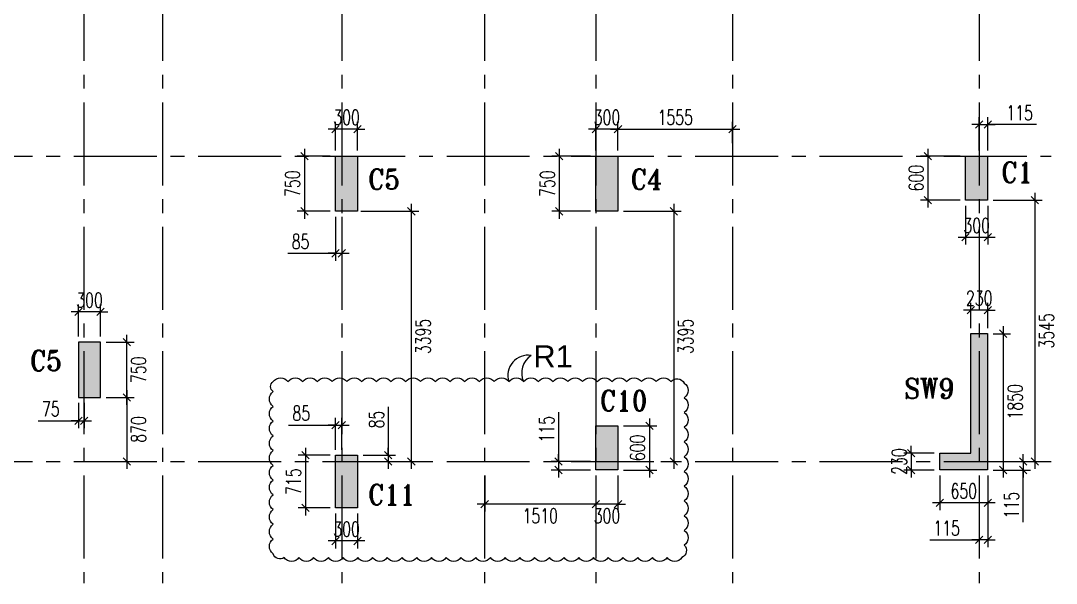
# Model space of a CAD drawing. Header units: millimetres. Extents: x 1363246 to 1691641, y -112430 to 78417.
# Drawn here: x 1428971 to 1443032, y -34446 to -26813 of the extents above; entities that cross this region are included whole.
import ezdxf

# ---------------------------------------------------------------- set-up
doc = ezdxf.new("R2010")
doc.units = ezdxf.units.MM
doc.header["$LTSCALE"] = 500
doc.header["$MEASUREMENT"] = 0
doc.header["$PDMODE"] = 34
for name, pattern in [('CONTINOUS', [0]), ('DASHDOT', [1, 0.5, -0.25, 0, -0.25]), ('Site$0$CENTER2', [1.125, 0.75, -0.125, 0.125, -0.125])]:
    doc.linetypes.add(name, pattern=pattern)
doc.layers.get('Defpoints').update_dxf_attribs({"lineweight": 0})
for name, color, linetype, lineweight in [('ARWO', 1, 'Continuous', 18), ('COL. NO.', 1, 'DASHDOT', 15), ('CUT OUT', 1, 'Continuous', 13), ('dim-M', 1, 'Continuous', 15), ('S - SUNK', 251, 'Continuous', 0), ('TEXT2MM', 3, 'Continuous', 18), ('TOWER COL HATCH', 253, 'Continuous', 20)]:
    doc.layers.add(name, color=color, linetype=linetype, lineweight=lineweight)
for name, color, linetype in [('GLASS', 5, 'Continuous'), ('GRID', 7, 'Continuous'), ('TOWER AREA COLUMN.', 6, 'Continuous')]:
    doc.layers.add(name, color=color, linetype=linetype)
doc.styles.add('2MM', font='romans.shx', dxfattribs={"width": 0.7})
doc.styles.add('3mm', font='arial.ttf')
doc.styles.add('ROMANT', font='romant__.ttf', dxfattribs={"width": 0.9, "height": 600})
doc.dimstyles.new('RAJESH', dxfattribs={"dimtxt": 200, "dimasz": 180, "dimexe": 100, "dimexo": 250, "dimgap": 50, "dimtad": 2, "dimdec": 0, "dimzin": 1, "dimdsep": 46, "dimtxsty": '2MM', "dimblk": 'OBLIQUE', "dimcen": 0, "dimdle": 100, "dimclrd": 1, "dimclre": 1, "dimclrt": 3, "dimadec": 0, "dimazin": 0, "dimtfac": 1, "dimtdec": 0, "dimtix": 1, "dimtmove": 2, "dimatfit": 3, "dimfxl": 0, "dimtolj": 1, "dimlwd": -1, "dimarcsym": 0})

# ---------------------------------------------------------------- blocks, each defined once
blk = doc.blocks.new('EEE')
at = {"layer": 'GRID', "color": 16, "linetype": 'Site$0$CENTER2', "ltscale": 3}
for points in [[(1429830.6, 258923.2), (1429830.6, 223711.9)], [(1430895.6, 258923.2), (1430895.6, 223711.9)], [(1433330.6, 258923.2), (1433330.6, 223711.9)], [(1435270.6, 258923.2), (1435270.6, 223711.9)], [(1436780.6, 258923.2), (1436780.6, 223711.9)], [(1438635.6, 258923.2), (1438635.6, 223711.9)], [(1441985.6, 258923.2), (1441985.6, 223711.9)], [(1363880.9, 229508.8), (1442964.5, 229508.8)], [(1363880.9, 225363.8), (1442964.5, 225363.8)]]:
    blk.add_lwpolyline(points, dxfattribs=at)
blk = doc.blocks.new('3tgra')
at = {"layer": 'TOWER COL HATCH'}
h = blk.add_hatch(color=253, dxfattribs=at)
h.dxf.hatch_style = 1
h.paths.add_polyline_path([(1365941, 68967), (1365641, 68967), (1365641, 68367), (1365941, 68367)])
h = blk.add_hatch(color=253, dxfattribs=at)
h.dxf.hatch_style = 1
h.paths.add_polyline_path([(1370961, 68967), (1370661, 68967), (1370661, 68217), (1370961, 68217)])
h = blk.add_hatch(color=253, dxfattribs=at)
h.dxf.hatch_style = 1
h.paths.add_polyline_path([(1374496, 68967), (1374196, 68967), (1374196, 68217), (1374496, 68217)])
h = blk.add_hatch(color=253, dxfattribs=at)
h.dxf.hatch_style = 1
h.paths.add_polyline_path([(1365641, 66557), (1365641, 64707), (1366291, 64707), (1366291, 64937), (1365871, 64937), (1365871, 66557)])
h = blk.add_hatch(color=253, dxfattribs=at)
h.dxf.hatch_style = 1
h.paths.add_polyline_path([(1377686, 66442), (1377986, 66442), (1377986, 65692), (1377686, 65692)])
h = blk.add_hatch(color=253, dxfattribs=at)
h.dxf.hatch_style = 1
h.paths.add_polyline_path([(1370961, 65307), (1370661, 65307), (1370661, 64707), (1370961, 64707)])
h = blk.add_hatch(color=253, dxfattribs=at)
h.dxf.hatch_style = 1
h.paths.add_polyline_path([(1374496, 64907), (1374196, 64907), (1374196, 64192), (1374496, 64192)])
at = {"layer": 'TOWER AREA COLUMN.', "color": 4}
for points in [[(1365941, 68967), (1365641, 68967), (1365641, 68367), (1365941, 68367)], [(1370961, 68967), (1370661, 68967), (1370661, 68217), (1370961, 68217)], [(1374496, 68967), (1374196, 68967), (1374196, 68217), (1374496, 68217)], [(1377686, 66442), (1377986, 66442), (1377986, 65692), (1377686, 65692)], [(1370961, 65307), (1370661, 65307), (1370661, 64707), (1370961, 64707)], [(1374496, 64907), (1374196, 64907), (1374196, 64192), (1374496, 64192)]]:
    blk.add_lwpolyline(points, close=True, dxfattribs=at)
blk.add_lwpolyline([(1365641, 66557), (1365641, 64707), (1366291, 64707), (1366291, 64937), (1365871, 64937), (1365871, 66557), (1365641, 66557)], dxfattribs=at)
blk = doc.blocks.new('_Oblique')
at = {"color": 0, "linetype": 'ByBlock', "lineweight": -2}
blk.add_line((-0.5, -0.5), (0.5, 0.5), dxfattribs=at)
blk = doc.blocks.new('*D808')
at = {"layer": 'Defpoints', "color": 0, "ltscale": 100, "transparency": 16777216}
for p in [(1441801, -28649), (1441290, -29249), (1441801, -29249)]:
    blk.add_point(p, dxfattribs=at)
at = {"layer": 'dim-M', "color": 1, "lineweight": -2, "ltscale": 100, "transparency": 16777216}
for p, q in [((1441726, -28649), (1441190, -28649)), ((1441726, -29249), (1441190, -29249))]:
    blk.add_line(p, q, dxfattribs=at)
at = {"layer": 'dim-M', "color": 1, "ltscale": 100, "transparency": 16777216}
blk.add_line((1441290, -28549), (1441290, -29349), dxfattribs=at)
at = {"layer": 'dim-M', "color": 1, "ltscale": 100, "transparency": 16777216, "xscale": 100, "yscale": 100, "zscale": 100}
for p, rotation in [((1441290, -28649), 90), ((1441290, -29249), 270)]:
    blk.add_blockref('_Oblique', p, dxfattribs=dict(at, rotation=rotation))
at = {"layer": 'dim-M', "color": 3, "ltscale": 100, "transparency": 16777216, "insert": (1441130, -28949), "char_height": 200, "attachment_point": 5, "rotation": 90, "style": '2MM'}
blk.add_mtext('\\A1;600', dxfattribs=at)
blk = doc.blocks.new('*D809')
at = {"layer": 'Defpoints', "color": 0, "ltscale": 100, "transparency": 16777216}
for p in [(1441801, -29249), (1442101, -29249), (1442101, -29751)]:
    blk.add_point(p, dxfattribs=at)
at = {"layer": 'dim-M', "color": 1, "lineweight": -2, "ltscale": 100, "transparency": 16777216}
for p, q in [((1441801, -29324), (1441801, -29851)), ((1442101, -29324), (1442101, -29851))]:
    blk.add_line(p, q, dxfattribs=at)
at = {"layer": 'dim-M', "color": 1, "ltscale": 100, "transparency": 16777216}
blk.add_line((1441701, -29751), (1442201, -29751), dxfattribs=at)
at = {"layer": 'dim-M', "color": 1, "ltscale": 100, "transparency": 16777216, "xscale": 100, "yscale": 100, "zscale": 100, "rotation": 180}
blk.add_blockref('_Oblique', (1441801, -29751), dxfattribs=at)
at = {"layer": 'dim-M', "color": 1, "ltscale": 100, "transparency": 16777216, "xscale": 100, "yscale": 100, "zscale": 100}
blk.add_blockref('_Oblique', (1442101, -29751), dxfattribs=at)
at = {"layer": 'dim-M', "color": 3, "ltscale": 100, "transparency": 16777216, "insert": (1441951, -29591), "char_height": 200, "attachment_point": 5, "style": '2MM'}
blk.add_mtext('\\A1;300', dxfattribs=at)
blk = doc.blocks.new('*D810')
at = {"layer": 'Defpoints', "color": 0, "ltscale": 100, "transparency": 16777216}
for p in [(1436781, -28284), (1436781, -28649), (1437081, -28649)]:
    blk.add_point(p, dxfattribs=at)
at = {"layer": 'dim-M', "color": 1, "lineweight": -2, "ltscale": 100, "transparency": 16777216}
for p, q in [((1436781, -28574), (1436781, -28184)), ((1437081, -28574), (1437081, -28184))]:
    blk.add_line(p, q, dxfattribs=at)
at = {"layer": 'dim-M', "color": 1, "ltscale": 100, "transparency": 16777216}
for p, q in [((1436781, -28284), (1436681, -28284)), ((1437081, -28284), (1436781, -28284)), ((1437081, -28284), (1437181, -28284))]:
    blk.add_line(p, q, dxfattribs=at)
at = {"layer": 'dim-M', "color": 1, "ltscale": 100, "transparency": 16777216, "xscale": 100, "yscale": 100, "zscale": 100}
blk.add_blockref('_Oblique', (1436781, -28284), dxfattribs=at)
at = {"layer": 'dim-M', "color": 1, "ltscale": 100, "transparency": 16777216, "xscale": 100, "yscale": 100, "zscale": 100, "rotation": 180}
blk.add_blockref('_Oblique', (1437081, -28284), dxfattribs=at)
at = {"layer": 'dim-M', "color": 3, "ltscale": 100, "transparency": 16777216, "insert": (1436931, -28124), "char_height": 200, "attachment_point": 5, "style": '2MM'}
blk.add_mtext('\\A1;300', dxfattribs=at)
blk = doc.blocks.new('*D811')
at = {"layer": 'Defpoints', "color": 0, "ltscale": 100, "transparency": 16777216}
for p in [(1436781, -28649), (1436282, -29399), (1436781, -29399)]:
    blk.add_point(p, dxfattribs=at)
at = {"layer": 'dim-M', "color": 1, "lineweight": -2, "ltscale": 100, "transparency": 16777216}
for p, q in [((1436706, -28649), (1436182, -28649)), ((1436706, -29399), (1436182, -29399))]:
    blk.add_line(p, q, dxfattribs=at)
at = {"layer": 'dim-M', "color": 1, "ltscale": 100, "transparency": 16777216}
blk.add_line((1436282, -28549), (1436282, -29499), dxfattribs=at)
at = {"layer": 'dim-M', "color": 1, "ltscale": 100, "transparency": 16777216, "xscale": 100, "yscale": 100, "zscale": 100}
for p, rotation in [((1436282, -28649), 90), ((1436282, -29399), 270)]:
    blk.add_blockref('_Oblique', p, dxfattribs=dict(at, rotation=rotation))
at = {"layer": 'dim-M', "color": 3, "ltscale": 100, "transparency": 16777216, "insert": (1436122, -29024), "char_height": 200, "attachment_point": 5, "rotation": 90, "style": '2MM'}
blk.add_mtext('\\A1;750', dxfattribs=at)
blk = doc.blocks.new('*D702')
at = {"layer": 'Defpoints', "color": 0, "ltscale": 100, "transparency": 16777216}
for p in [(1442101, -28222), (1441986, -28649), (1442101, -28649)]:
    blk.add_point(p, dxfattribs=at)
at = {"layer": 'dim-M', "color": 1, "ltscale": 100, "transparency": 16777216}
for p, q in [((1441986, -28222), (1441886, -28222)), ((1441986, -28222), (1442101, -28222)), ((1441986, -28222), (1442101, -28222)), ((1442101, -28222), (1442201, -28222)), ((1442765, -28222), (1442101, -28222))]:
    blk.add_line(p, q, dxfattribs=at)
at = {"layer": 'dim-M', "color": 1, "lineweight": -2, "ltscale": 100, "transparency": 16777216}
for p, q in [((1441986, -28574), (1441986, -28122)), ((1442101, -28574), (1442101, -28122))]:
    blk.add_line(p, q, dxfattribs=at)
at = {"layer": 'dim-M', "color": 1, "ltscale": 100, "transparency": 16777216, "xscale": 100, "yscale": 100, "zscale": 100}
blk.add_blockref('_Oblique', (1441986, -28222), dxfattribs=at)
at = {"layer": 'dim-M', "color": 1, "ltscale": 100, "transparency": 16777216, "xscale": 100, "yscale": 100, "zscale": 100, "rotation": 180}
blk.add_blockref('_Oblique', (1442101, -28222), dxfattribs=at)
at = {"layer": 'dim-M', "color": 3, "ltscale": 100, "transparency": 16777216, "insert": (1442535, -28062), "char_height": 200, "attachment_point": 5, "style": '2MM'}
blk.add_mtext('\\A1;115', dxfattribs=at)
blk = doc.blocks.new('*D703')
at = {"layer": 'Defpoints', "color": 0, "ltscale": 100, "transparency": 16777216}
for p in [(1442101, -29249), (1442350, -32794), (1442741, -32794)]:
    blk.add_point(p, dxfattribs=at)
at = {"layer": 'dim-M', "color": 1, "ltscale": 100, "transparency": 16777216}
blk.add_line((1442741, -29149), (1442741, -32894), dxfattribs=at)
at = {"layer": 'dim-M', "color": 1, "lineweight": -2, "ltscale": 100, "transparency": 16777216}
for p, q in [((1442176, -29249), (1442841, -29249)), ((1442425, -32794), (1442841, -32794))]:
    blk.add_line(p, q, dxfattribs=at)
at = {"layer": 'dim-M', "color": 1, "ltscale": 100, "transparency": 16777216, "xscale": 100, "yscale": 100, "zscale": 100}
for p, rotation in [((1442741, -29249), 90), ((1442741, -32794), 270)]:
    blk.add_blockref('_Oblique', p, dxfattribs=dict(at, rotation=rotation))
at = {"layer": 'dim-M', "color": 3, "ltscale": 100, "transparency": 16777216, "insert": (1442901, -31021), "char_height": 200, "attachment_point": 5, "rotation": 90, "style": '2MM'}
blk.add_mtext('\\A1;3545', dxfattribs=at)
blk = doc.blocks.new('*D704')
at = {"layer": 'Defpoints', "color": 0, "ltscale": 100, "transparency": 16777216}
for p in [(1438636, -28284), (1437081, -28649), (1438636, -28549)]:
    blk.add_point(p, dxfattribs=at)
at = {"layer": 'dim-M', "color": 1, "lineweight": -2, "ltscale": 100, "transparency": 16777216}
for p, q in [((1437081, -28574), (1437081, -28184)), ((1438636, -28474), (1438636, -28184))]:
    blk.add_line(p, q, dxfattribs=at)
at = {"layer": 'dim-M', "color": 1, "ltscale": 100, "transparency": 16777216}
blk.add_line((1436981, -28284), (1438736, -28284), dxfattribs=at)
at = {"layer": 'dim-M', "color": 1, "ltscale": 100, "transparency": 16777216, "xscale": 100, "yscale": 100, "zscale": 100, "rotation": 180}
blk.add_blockref('_Oblique', (1437081, -28284), dxfattribs=at)
at = {"layer": 'dim-M', "color": 1, "ltscale": 100, "transparency": 16777216, "xscale": 100, "yscale": 100, "zscale": 100}
blk.add_blockref('_Oblique', (1438636, -28284), dxfattribs=at)
at = {"layer": 'dim-M', "color": 3, "ltscale": 100, "transparency": 16777216, "insert": (1437858, -28124), "char_height": 200, "attachment_point": 5, "style": '2MM'}
blk.add_mtext('\\A1;1555', dxfattribs=at)
blk = doc.blocks.new('*D705')
at = {"layer": 'Defpoints', "color": 0, "ltscale": 100, "transparency": 16777216}
for p in [(1437081, -29399), (1437586, -32794), (1437840, -32794)]:
    blk.add_point(p, dxfattribs=at)
at = {"layer": 'dim-M', "color": 1, "ltscale": 100, "transparency": 16777216}
blk.add_line((1437840, -29299), (1437840, -32894), dxfattribs=at)
at = {"layer": 'dim-M', "color": 1, "lineweight": -2, "ltscale": 100, "transparency": 16777216}
for p, q in [((1437156, -29399), (1437940, -29399)), ((1437661, -32794), (1437940, -32794))]:
    blk.add_line(p, q, dxfattribs=at)
at = {"layer": 'dim-M', "color": 1, "ltscale": 100, "transparency": 16777216, "xscale": 100, "yscale": 100, "zscale": 100}
for p, rotation in [((1437840, -29399), 90), ((1437840, -32794), 270)]:
    blk.add_blockref('_Oblique', p, dxfattribs=dict(at, rotation=rotation))
at = {"layer": 'dim-M', "color": 3, "ltscale": 100, "transparency": 16777216, "insert": (1438000, -31096), "char_height": 200, "attachment_point": 5, "rotation": 90, "style": '2MM'}
blk.add_mtext('\\A1;3395', dxfattribs=at)
blk = doc.blocks.new('*D706')
at = {"layer": 'Defpoints', "color": 0, "ltscale": 100, "transparency": 16777216}
for p in [(1433246, -28284), (1433246, -28649), (1433546, -28649)]:
    blk.add_point(p, dxfattribs=at)
at = {"layer": 'dim-M', "color": 1, "lineweight": -2, "ltscale": 100, "transparency": 16777216}
for p, q in [((1433246, -28574), (1433246, -28184)), ((1433546, -28574), (1433546, -28184))]:
    blk.add_line(p, q, dxfattribs=at)
at = {"layer": 'dim-M', "color": 1, "ltscale": 100, "transparency": 16777216}
for p, q in [((1433246, -28284), (1433146, -28284)), ((1433546, -28284), (1433246, -28284)), ((1433546, -28284), (1433646, -28284))]:
    blk.add_line(p, q, dxfattribs=at)
at = {"layer": 'dim-M', "color": 1, "ltscale": 100, "transparency": 16777216, "xscale": 100, "yscale": 100, "zscale": 100}
blk.add_blockref('_Oblique', (1433246, -28284), dxfattribs=at)
at = {"layer": 'dim-M', "color": 1, "ltscale": 100, "transparency": 16777216, "xscale": 100, "yscale": 100, "zscale": 100, "rotation": 180}
blk.add_blockref('_Oblique', (1433546, -28284), dxfattribs=at)
at = {"layer": 'dim-M', "color": 3, "ltscale": 100, "transparency": 16777216, "insert": (1433396, -28124), "char_height": 200, "attachment_point": 5, "style": '2MM'}
blk.add_mtext('\\A1;300', dxfattribs=at)
blk = doc.blocks.new('*D707')
at = {"layer": 'Defpoints', "color": 0, "ltscale": 100, "transparency": 16777216}
for p in [(1433246, -28649), (1432823, -29399), (1433246, -29399)]:
    blk.add_point(p, dxfattribs=at)
at = {"layer": 'dim-M', "color": 1, "lineweight": -2, "ltscale": 100, "transparency": 16777216}
for p, q in [((1433171, -28649), (1432723, -28649)), ((1433171, -29399), (1432723, -29399))]:
    blk.add_line(p, q, dxfattribs=at)
at = {"layer": 'dim-M', "color": 1, "ltscale": 100, "transparency": 16777216}
blk.add_line((1432823, -28549), (1432823, -29499), dxfattribs=at)
at = {"layer": 'dim-M', "color": 1, "ltscale": 100, "transparency": 16777216, "xscale": 100, "yscale": 100, "zscale": 100}
for p, rotation in [((1432823, -28649), 90), ((1432823, -29399), 270)]:
    blk.add_blockref('_Oblique', p, dxfattribs=dict(at, rotation=rotation))
at = {"layer": 'dim-M', "color": 3, "ltscale": 100, "transparency": 16777216, "insert": (1432663, -29024), "char_height": 200, "attachment_point": 5, "rotation": 90, "style": '2MM'}
blk.add_mtext('\\A1;750', dxfattribs=at)
blk = doc.blocks.new('*D708')
at = {"layer": 'Defpoints', "color": 0, "ltscale": 100, "transparency": 16777216}
for p in [(1433516, -29399), (1434021, -32794), (1434275, -32794)]:
    blk.add_point(p, dxfattribs=at)
at = {"layer": 'dim-M', "color": 1, "ltscale": 100, "transparency": 16777216}
blk.add_line((1434275, -29299), (1434275, -32894), dxfattribs=at)
at = {"layer": 'dim-M', "color": 1, "lineweight": -2, "ltscale": 100, "transparency": 16777216}
for p, q in [((1433591, -29399), (1434375, -29399)), ((1434096, -32794), (1434375, -32794))]:
    blk.add_line(p, q, dxfattribs=at)
at = {"layer": 'dim-M', "color": 1, "ltscale": 100, "transparency": 16777216, "xscale": 100, "yscale": 100, "zscale": 100}
for p, rotation in [((1434275, -29399), 90), ((1434275, -32794), 270)]:
    blk.add_blockref('_Oblique', p, dxfattribs=dict(at, rotation=rotation))
at = {"layer": 'dim-M', "color": 3, "ltscale": 100, "transparency": 16777216, "insert": (1434435, -31096), "char_height": 200, "attachment_point": 5, "rotation": 90, "style": '2MM'}
blk.add_mtext('\\A1;3395', dxfattribs=at)
blk = doc.blocks.new('*D709')
at = {"layer": 'Defpoints', "color": 0, "ltscale": 100, "transparency": 16777216}
for p in [(1433246, -29399), (1433331, -29399), (1433331, -29969)]:
    blk.add_point(p, dxfattribs=at)
at = {"layer": 'dim-M', "color": 1, "lineweight": -2, "ltscale": 100, "transparency": 16777216}
for p, q in [((1433246, -29474), (1433246, -30069)), ((1433331, -29474), (1433331, -30069))]:
    blk.add_line(p, q, dxfattribs=at)
at = {"layer": 'dim-M', "color": 1, "ltscale": 100, "transparency": 16777216}
for p, q in [((1432597, -29969), (1433246, -29969)), ((1433246, -29969), (1433146, -29969)), ((1433246, -29969), (1433331, -29969)), ((1433246, -29969), (1433331, -29969)), ((1433331, -29969), (1433431, -29969))]:
    blk.add_line(p, q, dxfattribs=at)
at = {"layer": 'dim-M', "color": 1, "ltscale": 100, "transparency": 16777216, "xscale": 100, "yscale": 100, "zscale": 100}
blk.add_blockref('_Oblique', (1433246, -29969), dxfattribs=at)
at = {"layer": 'dim-M', "color": 1, "ltscale": 100, "transparency": 16777216, "xscale": 100, "yscale": 100, "zscale": 100, "rotation": 180}
blk.add_blockref('_Oblique', (1433331, -29969), dxfattribs=at)
at = {"layer": 'dim-M', "color": 3, "ltscale": 100, "transparency": 16777216, "insert": (1432771, -29809), "char_height": 200, "attachment_point": 5, "style": '2MM'}
blk.add_mtext('\\A1;85', dxfattribs=at)
blk = doc.blocks.new('*D710')
at = {"layer": 'Defpoints', "color": 0, "ltscale": 100, "transparency": 16777216}
for p in [(1441451, -32909), (1442101, -32909), (1441451, -33354)]:
    blk.add_point(p, dxfattribs=at)
at = {"layer": 'dim-M', "color": 1, "lineweight": -2, "ltscale": 100, "transparency": 16777216}
for p, q in [((1441451, -32984), (1441451, -33454)), ((1442101, -32984), (1442101, -33454))]:
    blk.add_line(p, q, dxfattribs=at)
at = {"layer": 'dim-M', "color": 1, "ltscale": 100, "transparency": 16777216}
blk.add_line((1442201, -33354), (1441351, -33354), dxfattribs=at)
at = {"layer": 'dim-M', "color": 1, "ltscale": 100, "transparency": 16777216, "xscale": 100, "yscale": 100, "zscale": 100, "rotation": 180}
blk.add_blockref('_Oblique', (1441451, -33354), dxfattribs=at)
at = {"layer": 'dim-M', "color": 1, "ltscale": 100, "transparency": 16777216, "xscale": 100, "yscale": 100, "zscale": 100}
blk.add_blockref('_Oblique', (1442101, -33354), dxfattribs=at)
at = {"layer": 'dim-M', "color": 3, "ltscale": 100, "transparency": 16777216, "insert": (1441776, -33194), "char_height": 200, "attachment_point": 5, "style": '2MM'}
blk.add_mtext('\\A1;650', dxfattribs=at)
blk = doc.blocks.new('*D711')
at = {"layer": 'Defpoints', "color": 0, "ltscale": 100, "transparency": 16777216}
for p in [(1441451, -32679), (1441061, -32909), (1441451, -32909)]:
    blk.add_point(p, dxfattribs=at)
at = {"layer": 'dim-M', "color": 1, "ltscale": 100, "transparency": 16777216}
for p, q in [((1441061, -32679), (1441061, -32579)), ((1441061, -32679), (1441061, -32909)), ((1441061, -32909), (1441061, -33009))]:
    blk.add_line(p, q, dxfattribs=at)
at = {"layer": 'dim-M', "color": 1, "lineweight": -2, "ltscale": 100, "transparency": 16777216}
for p, q in [((1441376, -32679), (1440961, -32679)), ((1441376, -32909), (1440961, -32909))]:
    blk.add_line(p, q, dxfattribs=at)
at = {"layer": 'dim-M', "color": 1, "ltscale": 100, "transparency": 16777216, "xscale": 100, "yscale": 100, "zscale": 100}
for p, rotation in [((1441061, -32679), 270), ((1441061, -32909), 90)]:
    blk.add_blockref('_Oblique', p, dxfattribs=dict(at, rotation=rotation))
at = {"layer": 'dim-M', "color": 3, "ltscale": 100, "transparency": 16777216, "insert": (1440901, -32794), "char_height": 200, "attachment_point": 5, "rotation": 90, "style": '2MM'}
blk.add_mtext('\\A1;230', dxfattribs=at)
blk = doc.blocks.new('*D712')
at = {"layer": 'Defpoints', "color": 0, "ltscale": 100, "transparency": 16777216}
for p in [(1441871, -30739), (1441871, -31059), (1442101, -31059)]:
    blk.add_point(p, dxfattribs=at)
at = {"layer": 'dim-M', "color": 1, "lineweight": -2, "ltscale": 100, "transparency": 16777216}
for p, q in [((1441871, -30984), (1441871, -30639)), ((1442101, -30984), (1442101, -30639))]:
    blk.add_line(p, q, dxfattribs=at)
at = {"layer": 'dim-M', "color": 1, "ltscale": 100, "transparency": 16777216}
for p, q in [((1441871, -30739), (1441771, -30739)), ((1442101, -30739), (1441871, -30739)), ((1442101, -30739), (1442201, -30739))]:
    blk.add_line(p, q, dxfattribs=at)
at = {"layer": 'dim-M', "color": 1, "ltscale": 100, "transparency": 16777216, "xscale": 100, "yscale": 100, "zscale": 100}
blk.add_blockref('_Oblique', (1441871, -30739), dxfattribs=at)
at = {"layer": 'dim-M', "color": 1, "ltscale": 100, "transparency": 16777216, "xscale": 100, "yscale": 100, "zscale": 100, "rotation": 180}
blk.add_blockref('_Oblique', (1442101, -30739), dxfattribs=at)
at = {"layer": 'dim-M', "color": 3, "ltscale": 100, "transparency": 16777216, "insert": (1441986, -30579), "char_height": 200, "attachment_point": 5, "style": '2MM'}
blk.add_mtext('\\A1;230', dxfattribs=at)
blk = doc.blocks.new('*D713')
at = {"layer": 'Defpoints', "color": 0, "ltscale": 100, "transparency": 16777216}
for p in [(1442101, -31059), (1442101, -32909), (1442312, -32909)]:
    blk.add_point(p, dxfattribs=at)
at = {"layer": 'dim-M', "color": 1, "lineweight": -2, "ltscale": 100, "transparency": 16777216}
for p, q in [((1442176, -31059), (1442412, -31059)), ((1442176, -32909), (1442412, -32909))]:
    blk.add_line(p, q, dxfattribs=at)
at = {"layer": 'dim-M', "color": 1, "ltscale": 100, "transparency": 16777216}
blk.add_line((1442312, -30959), (1442312, -33009), dxfattribs=at)
at = {"layer": 'dim-M', "color": 1, "ltscale": 100, "transparency": 16777216, "xscale": 100, "yscale": 100, "zscale": 100}
for p, rotation in [((1442312, -31059), 90), ((1442312, -32909), 270)]:
    blk.add_blockref('_Oblique', p, dxfattribs=dict(at, rotation=rotation))
at = {"layer": 'dim-M', "color": 3, "ltscale": 100, "transparency": 16777216, "insert": (1442472, -31984), "char_height": 200, "attachment_point": 5, "rotation": 90, "style": '2MM'}
blk.add_mtext('\\A1;1850', dxfattribs=at)
blk = doc.blocks.new('*D714')
at = {"layer": 'Defpoints', "color": 0, "ltscale": 100, "transparency": 16777216}
for p in [(1441986, -32909), (1442101, -32909), (1441986, -33857)]:
    blk.add_point(p, dxfattribs=at)
at = {"layer": 'dim-M', "color": 1, "lineweight": -2, "ltscale": 100, "transparency": 16777216}
for p, q in [((1441986, -32984), (1441986, -33957)), ((1442101, -32984), (1442101, -33957))]:
    blk.add_line(p, q, dxfattribs=at)
at = {"layer": 'dim-M', "color": 1, "ltscale": 100, "transparency": 16777216}
for p, q in [((1441314, -33857), (1441986, -33857)), ((1441986, -33857), (1441886, -33857)), ((1442101, -33857), (1441986, -33857)), ((1442101, -33857), (1441986, -33857)), ((1442101, -33857), (1442201, -33857))]:
    blk.add_line(p, q, dxfattribs=at)
at = {"layer": 'dim-M', "color": 1, "ltscale": 100, "transparency": 16777216, "xscale": 100, "yscale": 100, "zscale": 100}
blk.add_blockref('_Oblique', (1441986, -33857), dxfattribs=at)
at = {"layer": 'dim-M', "color": 1, "ltscale": 100, "transparency": 16777216, "xscale": 100, "yscale": 100, "zscale": 100, "rotation": 180}
blk.add_blockref('_Oblique', (1442101, -33857), dxfattribs=at)
at = {"layer": 'dim-M', "color": 3, "ltscale": 100, "transparency": 16777216, "insert": (1441544, -33697), "char_height": 200, "attachment_point": 5, "style": '2MM'}
blk.add_mtext('\\A1;115', dxfattribs=at)
blk = doc.blocks.new('*D715')
at = {"layer": 'Defpoints', "color": 0, "ltscale": 100, "transparency": 16777216}
for p in [(1442101, -32794), (1442101, -32909), (1442584, -32909)]:
    blk.add_point(p, dxfattribs=at)
at = {"layer": 'dim-M', "color": 1, "ltscale": 100, "transparency": 16777216}
for p, q in [((1442584, -32794), (1442584, -32694)), ((1442584, -32794), (1442584, -32909)), ((1442584, -32794), (1442584, -32909)), ((1442584, -32909), (1442584, -33009)), ((1442584, -33615), (1442584, -32909))]:
    blk.add_line(p, q, dxfattribs=at)
at = {"layer": 'dim-M', "color": 1, "lineweight": -2, "ltscale": 100, "transparency": 16777216}
for p, q in [((1442176, -32794), (1442684, -32794)), ((1442176, -32909), (1442684, -32909))]:
    blk.add_line(p, q, dxfattribs=at)
at = {"layer": 'dim-M', "color": 1, "ltscale": 100, "transparency": 16777216, "xscale": 100, "yscale": 100, "zscale": 100}
for p, rotation in [((1442584, -32794), 270), ((1442584, -32909), 90)]:
    blk.add_blockref('_Oblique', p, dxfattribs=dict(at, rotation=rotation))
at = {"layer": 'dim-M', "color": 3, "ltscale": 100, "transparency": 16777216, "insert": (1442424, -33385), "char_height": 200, "attachment_point": 5, "rotation": 90, "style": '2MM'}
blk.add_mtext('\\A1;115', dxfattribs=at)
blk = doc.blocks.new('*D716')
at = {"layer": 'Defpoints', "color": 0, "ltscale": 100, "transparency": 16777216}
for p in [(1436781, -32909), (1437081, -32909), (1436781, -33371)]:
    blk.add_point(p, dxfattribs=at)
at = {"layer": 'dim-M', "color": 1, "lineweight": -2, "ltscale": 100, "transparency": 16777216}
for p, q in [((1436781, -32984), (1436781, -33471)), ((1437081, -32984), (1437081, -33471))]:
    blk.add_line(p, q, dxfattribs=at)
at = {"layer": 'dim-M', "color": 1, "ltscale": 100, "transparency": 16777216}
for p, q in [((1436781, -33371), (1436681, -33371)), ((1437081, -33371), (1436781, -33371)), ((1437081, -33371), (1437181, -33371))]:
    blk.add_line(p, q, dxfattribs=at)
at = {"layer": 'dim-M', "color": 1, "ltscale": 100, "transparency": 16777216, "xscale": 100, "yscale": 100, "zscale": 100}
blk.add_blockref('_Oblique', (1436781, -33371), dxfattribs=at)
at = {"layer": 'dim-M', "color": 1, "ltscale": 100, "transparency": 16777216, "xscale": 100, "yscale": 100, "zscale": 100, "rotation": 180}
blk.add_blockref('_Oblique', (1437081, -33371), dxfattribs=at)
at = {"layer": 'dim-M', "color": 3, "ltscale": 100, "transparency": 16777216, "insert": (1436931, -33531), "char_height": 200, "attachment_point": 5, "style": '2MM'}
blk.add_mtext('\\A1;300', dxfattribs=at)
blk = doc.blocks.new('*D717')
at = {"layer": 'Defpoints', "color": 0, "ltscale": 100, "transparency": 16777216}
for p in [(1437081, -32309), (1437081, -32909), (1437507, -32909)]:
    blk.add_point(p, dxfattribs=at)
at = {"layer": 'dim-M', "color": 1, "lineweight": -2, "ltscale": 100, "transparency": 16777216}
for p, q in [((1437156, -32309), (1437607, -32309)), ((1437156, -32909), (1437607, -32909))]:
    blk.add_line(p, q, dxfattribs=at)
at = {"layer": 'dim-M', "color": 1, "ltscale": 100, "transparency": 16777216}
blk.add_line((1437507, -32209), (1437507, -33009), dxfattribs=at)
at = {"layer": 'dim-M', "color": 1, "ltscale": 100, "transparency": 16777216, "xscale": 100, "yscale": 100, "zscale": 100}
for p, rotation in [((1437507, -32309), 90), ((1437507, -32909), 270)]:
    blk.add_blockref('_Oblique', p, dxfattribs=dict(at, rotation=rotation))
at = {"layer": 'dim-M', "color": 3, "ltscale": 100, "transparency": 16777216, "insert": (1437347, -32609), "char_height": 200, "attachment_point": 5, "rotation": 90, "style": '2MM'}
blk.add_mtext('\\A1;600', dxfattribs=at)
blk = doc.blocks.new('*D718')
at = {"layer": 'Defpoints', "color": 0, "ltscale": 100, "transparency": 16777216}
for p in [(1435271, -32909), (1436781, -32909), (1435271, -33371)]:
    blk.add_point(p, dxfattribs=at)
at = {"layer": 'dim-M', "color": 1, "lineweight": -2, "ltscale": 100, "transparency": 16777216}
for p, q in [((1435271, -32984), (1435271, -33471)), ((1436781, -32984), (1436781, -33471))]:
    blk.add_line(p, q, dxfattribs=at)
at = {"layer": 'dim-M', "color": 1, "ltscale": 100, "transparency": 16777216}
blk.add_line((1436881, -33371), (1435171, -33371), dxfattribs=at)
at = {"layer": 'dim-M', "color": 1, "ltscale": 100, "transparency": 16777216, "xscale": 100, "yscale": 100, "zscale": 100, "rotation": 180}
blk.add_blockref('_Oblique', (1435271, -33371), dxfattribs=at)
at = {"layer": 'dim-M', "color": 1, "ltscale": 100, "transparency": 16777216, "xscale": 100, "yscale": 100, "zscale": 100}
blk.add_blockref('_Oblique', (1436781, -33371), dxfattribs=at)
at = {"layer": 'dim-M', "color": 3, "ltscale": 100, "transparency": 16777216, "insert": (1436026, -33531), "char_height": 200, "attachment_point": 5, "style": '2MM'}
blk.add_mtext('\\A1;1510', dxfattribs=at)
blk = doc.blocks.new('*D719')
at = {"layer": 'Defpoints', "color": 0, "ltscale": 100, "transparency": 16777216}
for p in [(1436781, -32794), (1436273, -32909), (1436781, -32909)]:
    blk.add_point(p, dxfattribs=at)
at = {"layer": 'dim-M', "color": 1, "ltscale": 100, "transparency": 16777216}
for p, q in [((1436273, -32126), (1436273, -32794)), ((1436273, -32794), (1436273, -32694)), ((1436273, -32794), (1436273, -32909)), ((1436273, -32794), (1436273, -32909)), ((1436273, -32909), (1436273, -33009))]:
    blk.add_line(p, q, dxfattribs=at)
at = {"layer": 'dim-M', "color": 1, "lineweight": -2, "ltscale": 100, "transparency": 16777216}
for p, q in [((1436706, -32794), (1436173, -32794)), ((1436706, -32909), (1436173, -32909))]:
    blk.add_line(p, q, dxfattribs=at)
at = {"layer": 'dim-M', "color": 1, "ltscale": 100, "transparency": 16777216, "xscale": 100, "yscale": 100, "zscale": 100}
for p, rotation in [((1436273, -32794), 270), ((1436273, -32909), 90)]:
    blk.add_blockref('_Oblique', p, dxfattribs=dict(at, rotation=rotation))
at = {"layer": 'dim-M', "color": 3, "ltscale": 100, "transparency": 16777216, "insert": (1436113, -32356), "char_height": 200, "attachment_point": 5, "rotation": 90, "style": '2MM'}
blk.add_mtext('\\A1;115', dxfattribs=at)
blk = doc.blocks.new('*D720')
at = {"layer": 'Defpoints', "color": 0, "ltscale": 100, "transparency": 16777216}
for p in [(1433246, -33424), (1433546, -33424), (1433246, -33872)]:
    blk.add_point(p, dxfattribs=at)
at = {"layer": 'dim-M', "color": 1, "lineweight": -2, "ltscale": 100, "transparency": 16777216}
for p, q in [((1433246, -33499), (1433246, -33972)), ((1433546, -33499), (1433546, -33972))]:
    blk.add_line(p, q, dxfattribs=at)
at = {"layer": 'dim-M', "color": 1, "ltscale": 100, "transparency": 16777216}
blk.add_line((1433646, -33872), (1433146, -33872), dxfattribs=at)
at = {"layer": 'dim-M', "color": 1, "ltscale": 100, "transparency": 16777216, "xscale": 100, "yscale": 100, "zscale": 100, "rotation": 180}
blk.add_blockref('_Oblique', (1433246, -33872), dxfattribs=at)
at = {"layer": 'dim-M', "color": 1, "ltscale": 100, "transparency": 16777216, "xscale": 100, "yscale": 100, "zscale": 100}
blk.add_blockref('_Oblique', (1433546, -33872), dxfattribs=at)
at = {"layer": 'dim-M', "color": 3, "ltscale": 100, "transparency": 16777216, "insert": (1433396, -33712), "char_height": 200, "attachment_point": 5, "style": '2MM'}
blk.add_mtext('\\A1;300', dxfattribs=at)
blk = doc.blocks.new('*D721')
at = {"layer": 'Defpoints', "color": 0, "ltscale": 100, "transparency": 16777216}
for p in [(1433246, -32709), (1432837, -33424), (1433246, -33424)]:
    blk.add_point(p, dxfattribs=at)
at = {"layer": 'dim-M', "color": 1, "ltscale": 100, "transparency": 16777216}
blk.add_line((1432837, -32609), (1432837, -33524), dxfattribs=at)
at = {"layer": 'dim-M', "color": 1, "lineweight": -2, "ltscale": 100, "transparency": 16777216}
for p, q in [((1433171, -32709), (1432737, -32709)), ((1433171, -33424), (1432737, -33424))]:
    blk.add_line(p, q, dxfattribs=at)
at = {"layer": 'dim-M', "color": 1, "ltscale": 100, "transparency": 16777216, "xscale": 100, "yscale": 100, "zscale": 100}
for p, rotation in [((1432837, -32709), 90), ((1432837, -33424), 270)]:
    blk.add_blockref('_Oblique', p, dxfattribs=dict(at, rotation=rotation))
at = {"layer": 'dim-M', "color": 3, "ltscale": 100, "transparency": 16777216, "insert": (1432677, -33066), "char_height": 200, "attachment_point": 5, "rotation": 90, "style": '2MM'}
blk.add_mtext('\\A1;715', dxfattribs=at)
blk = doc.blocks.new('*D722')
at = {"layer": 'Defpoints', "color": 0, "ltscale": 100, "transparency": 16777216}
for p in [(1433331, -32299), (1433246, -32709), (1433331, -32709)]:
    blk.add_point(p, dxfattribs=at)
at = {"layer": 'dim-M', "color": 1, "ltscale": 100, "transparency": 16777216}
for p, q in [((1432607, -32299), (1433246, -32299)), ((1433246, -32299), (1433146, -32299)), ((1433246, -32299), (1433331, -32299)), ((1433246, -32299), (1433331, -32299)), ((1433331, -32299), (1433431, -32299))]:
    blk.add_line(p, q, dxfattribs=at)
at = {"layer": 'dim-M', "color": 1, "lineweight": -2, "ltscale": 100, "transparency": 16777216}
for p, q in [((1433246, -32634), (1433246, -32199)), ((1433331, -32634), (1433331, -32199))]:
    blk.add_line(p, q, dxfattribs=at)
at = {"layer": 'dim-M', "color": 1, "ltscale": 100, "transparency": 16777216, "xscale": 100, "yscale": 100, "zscale": 100}
blk.add_blockref('_Oblique', (1433246, -32299), dxfattribs=at)
at = {"layer": 'dim-M', "color": 1, "ltscale": 100, "transparency": 16777216, "xscale": 100, "yscale": 100, "zscale": 100, "rotation": 180}
blk.add_blockref('_Oblique', (1433331, -32299), dxfattribs=at)
at = {"layer": 'dim-M', "color": 3, "ltscale": 100, "transparency": 16777216, "insert": (1432781, -32139), "char_height": 200, "attachment_point": 5, "style": '2MM'}
blk.add_mtext('\\A1;85', dxfattribs=at)
blk = doc.blocks.new('*D723')
at = {"layer": 'Defpoints', "color": 0, "ltscale": 100, "transparency": 16777216}
for p in [(1433546, -32709), (1433546, -32794), (1433962, -32794)]:
    blk.add_point(p, dxfattribs=at)
at = {"layer": 'dim-M', "color": 1, "ltscale": 100, "transparency": 16777216}
for p, q in [((1433962, -32051), (1433962, -32709)), ((1433962, -32709), (1433962, -32609)), ((1433962, -32709), (1433962, -32794)), ((1433962, -32709), (1433962, -32794)), ((1433962, -32794), (1433962, -32894))]:
    blk.add_line(p, q, dxfattribs=at)
at = {"layer": 'dim-M', "color": 1, "lineweight": -2, "ltscale": 100, "transparency": 16777216}
for p, q in [((1433621, -32709), (1434062, -32709)), ((1433621, -32794), (1434062, -32794))]:
    blk.add_line(p, q, dxfattribs=at)
at = {"layer": 'dim-M', "color": 1, "ltscale": 100, "transparency": 16777216, "xscale": 100, "yscale": 100, "zscale": 100}
for p, rotation in [((1433962, -32709), 270), ((1433962, -32794), 90)]:
    blk.add_blockref('_Oblique', p, dxfattribs=dict(at, rotation=rotation))
at = {"layer": 'dim-M', "color": 3, "ltscale": 100, "transparency": 16777216, "insert": (1433802, -32224), "char_height": 200, "attachment_point": 5, "rotation": 90, "style": '2MM'}
blk.add_mtext('\\A1;85', dxfattribs=at)
blk = doc.blocks.new('*D724')
at = {"layer": 'Defpoints', "color": 0, "ltscale": 100, "transparency": 16777216}
for p in [(1429756, -30764), (1429756, -31174), (1430056, -31174)]:
    blk.add_point(p, dxfattribs=at)
at = {"layer": 'dim-M', "color": 1, "ltscale": 100, "transparency": 16777216}
for p, q in [((1429756, -30764), (1429656, -30764)), ((1430056, -30764), (1429756, -30764)), ((1430056, -30764), (1430156, -30764))]:
    blk.add_line(p, q, dxfattribs=at)
at = {"layer": 'dim-M', "color": 1, "lineweight": -2, "ltscale": 100, "transparency": 16777216}
for p, q in [((1429756, -31099), (1429756, -30664)), ((1430056, -31099), (1430056, -30664))]:
    blk.add_line(p, q, dxfattribs=at)
at = {"layer": 'dim-M', "color": 1, "ltscale": 100, "transparency": 16777216, "xscale": 100, "yscale": 100, "zscale": 100}
blk.add_blockref('_Oblique', (1429756, -30764), dxfattribs=at)
at = {"layer": 'dim-M', "color": 1, "ltscale": 100, "transparency": 16777216, "xscale": 100, "yscale": 100, "zscale": 100, "rotation": 180}
blk.add_blockref('_Oblique', (1430056, -30764), dxfattribs=at)
at = {"layer": 'dim-M', "color": 3, "ltscale": 100, "transparency": 16777216, "insert": (1429906, -30604), "char_height": 200, "attachment_point": 5, "style": '2MM'}
blk.add_mtext('\\A1;300', dxfattribs=at)
blk = doc.blocks.new('*D725')
at = {"layer": 'Defpoints', "color": 0, "ltscale": 100, "transparency": 16777216}
for p in [(1430056, -31174), (1430412, -31174), (1430056, -31924)]:
    blk.add_point(p, dxfattribs=at)
at = {"layer": 'dim-M', "color": 1, "ltscale": 100, "transparency": 16777216}
blk.add_line((1430412, -32024), (1430412, -31074), dxfattribs=at)
at = {"layer": 'dim-M', "color": 1, "lineweight": -2, "ltscale": 100, "transparency": 16777216}
for p, q in [((1430131, -31174), (1430512, -31174)), ((1430131, -31924), (1430512, -31924))]:
    blk.add_line(p, q, dxfattribs=at)
at = {"layer": 'dim-M', "color": 1, "ltscale": 100, "transparency": 16777216, "xscale": 100, "yscale": 100, "zscale": 100}
for p, rotation in [((1430412, -31174), 90), ((1430412, -31924), 270)]:
    blk.add_blockref('_Oblique', p, dxfattribs=dict(at, rotation=rotation))
at = {"layer": 'dim-M', "color": 3, "ltscale": 100, "transparency": 16777216, "insert": (1430572, -31549), "char_height": 200, "attachment_point": 5, "rotation": 90, "style": '2MM'}
blk.add_mtext('\\A1;750', dxfattribs=at)
blk = doc.blocks.new('*D726')
at = {"layer": 'Defpoints', "color": 0, "ltscale": 100, "transparency": 16777216}
for p in [(1430056, -31924), (1430056, -32794), (1430412, -32794)]:
    blk.add_point(p, dxfattribs=at)
at = {"layer": 'dim-M', "color": 1, "ltscale": 100, "transparency": 16777216}
blk.add_line((1430412, -31824), (1430412, -32894), dxfattribs=at)
at = {"layer": 'dim-M', "color": 1, "lineweight": -2, "ltscale": 100, "transparency": 16777216}
for p, q in [((1430131, -31924), (1430512, -31924)), ((1430131, -32794), (1430512, -32794))]:
    blk.add_line(p, q, dxfattribs=at)
at = {"layer": 'dim-M', "color": 1, "ltscale": 100, "transparency": 16777216, "xscale": 100, "yscale": 100, "zscale": 100}
for p, rotation in [((1430412, -31924), 90), ((1430412, -32794), 270)]:
    blk.add_blockref('_Oblique', p, dxfattribs=dict(at, rotation=rotation))
at = {"layer": 'dim-M', "color": 3, "ltscale": 100, "transparency": 16777216, "insert": (1430572, -32359), "char_height": 200, "attachment_point": 5, "rotation": 90, "style": '2MM'}
blk.add_mtext('\\A1;870', dxfattribs=at)
blk = doc.blocks.new('*D727')
at = {"layer": 'Defpoints', "color": 0, "ltscale": 100, "transparency": 16777216}
for p in [(1429756, -31924), (1429831, -31924), (1429831, -32241)]:
    blk.add_point(p, dxfattribs=at)
at = {"layer": 'dim-M', "color": 1, "lineweight": -2, "ltscale": 100, "transparency": 16777216}
for p, q in [((1429756, -31999), (1429756, -32341)), ((1429831, -31999), (1429831, -32341))]:
    blk.add_line(p, q, dxfattribs=at)
at = {"layer": 'dim-M', "color": 1, "ltscale": 100, "transparency": 16777216}
for p, q in [((1429207, -32241), (1429756, -32241)), ((1429756, -32241), (1429656, -32241)), ((1429756, -32241), (1429831, -32241)), ((1429756, -32241), (1429831, -32241)), ((1429831, -32241), (1429931, -32241))]:
    blk.add_line(p, q, dxfattribs=at)
at = {"layer": 'dim-M', "color": 1, "ltscale": 100, "transparency": 16777216, "xscale": 100, "yscale": 100, "zscale": 100}
blk.add_blockref('_Oblique', (1429756, -32241), dxfattribs=at)
at = {"layer": 'dim-M', "color": 1, "ltscale": 100, "transparency": 16777216, "xscale": 100, "yscale": 100, "zscale": 100, "rotation": 180}
blk.add_blockref('_Oblique', (1429831, -32241), dxfattribs=at)
at = {"layer": 'dim-M', "color": 3, "ltscale": 100, "transparency": 16777216, "insert": (1429380, -32081), "char_height": 200, "attachment_point": 5, "style": '2MM'}
blk.add_mtext('\\A1;75', dxfattribs=at)

msp = doc.modelspace()

# ---------------------------------------------------------------- linework, layer by layer
at = {"layer": 'ARWO', "color": 1}
msp.add_lwpolyline([(1432399.7, -31709.9, -0.5205671), (1432599.7, -31709.9, -0.5205671), (1432799.7, -31709.9, -0.5205671), (1432999.7, -31709.9, -0.5205671), (1433199.7, -31709.9, -0.5205671), (1433399.7, -31709.9, -0.5205671), (1433599.7, -31709.9, -0.5205671), (1433799.7, -31709.9, -0.5205671), (1433999.7, -31709.9, -0.5205671), (1434199.7, -31709.9, -0.5205671), (1434399.7, -31709.9, -0.5205671), (1434599.7, -31709.9, -0.5205671), (1434799.7, -31709.9, -0.5205671), (1434999.7, -31709.9, -0.5205671), (1435199.7, -31709.9, -0.5205671), (1435399.7, -31709.9, -0.5205671), (1435599.7, -31709.9, -0.5205671), (1435799.7, -31709.9, -0.5205671), (1435999.7, -31709.9, -0.5205671), (1436199.7, -31709.9, -0.5205671), (1436399.7, -31709.9, -0.5205671), (1436599.7, -31709.9, -0.5205671), (1436799.7, -31709.9, -0.5205671), (1436999.7, -31709.9, -0.5205671), (1437199.7, -31709.9, -0.5205671), (1437399.7, -31709.9, -0.5205671), (1437599.7, -31709.9, -0.5205671), (1437799.7, -31709.9, -0.5205671), (1437981.1, -31728.4, -0.5205671), (1437981.1, -31928.4, -0.5205671), (1437981.1, -32128.4, -0.5205671), (1437981.1, -32328.4, -0.5205671), (1437981.1, -32528.4, -0.5205671), (1437981.1, -32728.4, -0.5205671), (1437981.1, -32928.4, -0.5205671), (1437981.1, -33128.4, -0.5205671), (1437981.1, -33328.4, -0.5205671), (1437981.1, -33528.4, -0.5205671), (1437981.1, -33728.4, -0.5205671), (1437981.1, -33928.4, -0.5205671), (1437948.9, -34096.2, -0.5205671), (1437748.9, -34096.2, -0.5205671), (1437548.9, -34096.2, -0.5205671), (1437348.9, -34096.2, -0.5205671), (1437148.9, -34096.2, -0.5205671), (1436948.9, -34096.2, -0.5205671), (1436748.9, -34096.2, -0.5205671), (1436548.9, -34096.2, -0.5205671), (1436348.9, -34096.2, -0.5205671), (1436148.9, -34096.2, -0.5205671), (1435948.9, -34096.2, -0.5205671), (1435748.9, -34096.2, -0.5205671), (1435548.9, -34096.2, -0.5205671), (1435348.9, -34096.2, -0.5205671), (1435148.9, -34096.2, -0.5205671), (1434948.9, -34096.2, -0.5205671), (1434748.9, -34096.2, -0.5205671), (1434548.9, -34096.2, -0.5205671), (1434348.9, -34096.2, -0.5205671), (1434148.9, -34096.2, -0.5205671), (1433948.9, -34096.2, -0.5205671), (1433748.9, -34096.2, -0.5205671), (1433548.9, -34096.2, -0.5205671), (1433348.9, -34096.2, -0.5205671), (1433148.9, -34096.2, -0.5205671), (1432948.9, -34096.2, -0.5205671), (1432748.9, -34096.2, -0.5205671), (1432548.9, -34096.2, -0.5205671), (1432399.7, -34045.5, -0.5205671), (1432399.7, -33845.5, -0.5205671), (1432399.7, -33645.5, -0.5205671), (1432399.7, -33445.5, -0.5205671), (1432399.7, -33245.5, -0.5205671), (1432399.7, -33045.5, -0.5205671), (1432399.7, -32845.5, -0.5205671), (1432399.7, -32645.5, -0.5205671), (1432399.7, -32445.5, -0.5205671), (1432399.7, -32245.5, -0.5205671), (1432399.7, -32045.5, -0.5205671), (1432399.7, -31845.5, -0.5205671)], format="xyb", close=True, dxfattribs=at)
at = {"layer": 'S - SUNK', "color": 1, "ltscale": 10}
for centre, radius, start, end in [((1435861.8, -31625.9), 275.2, 81.3767, 197.76192), ((1436051.2, -31589.9), 278.7, 122.11253, 205.50871)]:
    msp.add_arc(centre, radius, start, end, dxfattribs=at)

# ---------------------------------------------------------------- block references
at = {"layer": 'CUT OUT', "color": 4, "xscale": -1}
msp.add_blockref('3tgra', (2807741.3, -97615.5), dxfattribs=at)
at = {"layer": 'GLASS', "color": 4}
msp.add_blockref('EEE', (0, -258157.5), dxfattribs=at)

# ---------------------------------------------------------------- texts
at = {"layer": 'COL. NO.', "color": 4, "linetype": 'CONTINOUS', "style": 'ROMANT', "width": 0.9}
for s, p in [('C1', (1442282.4, -29005.7, 0)), ('C5', (1433686.2, -29100.6, 0)), ('C4', (1437251.2, -29100.6, 0)), ('C5', (1429095, -31564.6, 0)), ('C10', (1436832.6, -32105.2, 0)), ('C11', (1433685.2, -33380, 0))]:
    msp.add_text(s, height=275, dxfattribs=at).set_placement(p)
at = {"layer": 'COL. NO.', "color": 7, "linetype": 'CONTINOUS', "style": 'ROMANT', "width": 0.9}
msp.add_text('SW9', height=275, dxfattribs=at).set_placement((1440967.4, -31940.6, 0))
at = {"layer": 'TEXT2MM', "color": 1, "linetype": 'Continuous', "style": '3mm'}
msp.add_text('R1', height=300, dxfattribs=at).set_placement((1435931.7, -31517, 0))

# ---------------------------------------------------------------- dimensions: what is measured, and where the dimension line sits
at = {"layer": 'dim-M', "ltscale": 100}
for base, p1, p2, angle, picture, middle in [((1442100.6, -28221.6), (1441985.6, -28648.7), (1442100.6, -28648.7), 180, '*D702', (1442534.7, -28301.3)), ((1432823, -29398.7), (1433245.6, -28648.7), (1433245.6, -29398.7), 90, '*D707', (1432823, -29023.7)), ((1436282.3, -29398.7), (1436780.6, -28648.7), (1436780.6, -29398.7), 90, '*D811', (1436282.3, -29023.7)), ((1441289.9, -29248.7), (1441800.6, -28648.7), (1441800.6, -29248.7), 90, '*D808', (1441289.9, -28948.7)), ((1442100.6, -29750.8), (1441800.6, -29248.7), (1442100.6, -29248.7), 180, '*D809', (1441950.6, -29750.8)), ((1433330.6, -29969.2), (1433245.6, -29398.7), (1433330.6, -29398.7), 180, '*D709', (1432770.8, -29996.8)), ((1429830.6, -32241), (1429755.6, -31923.7), (1429830.6, -31923.7), 180, '*D727', (1429380.5, -32321.5)), ((1433330.6, -32299.2), (1433245.6, -32708.7), (1433330.6, -32708.7), 180, '*D722', (1432780.6, -32357)), ((1433961.6, -32793.7), (1433545.6, -32708.7), (1433545.6, -32793.7), 90, '*D723', (1433719.3, -32224.2)), ((1436272.8, -32908.7), (1436780.6, -32793.7), (1436780.6, -32908.7), 90, '*D719', (1436159.5, -32355.5)), ((1437507.2, -32908.7), (1437080.6, -32308.7), (1437080.6, -32908.7), 90, '*D717', (1437507.2, -32608.7)), ((1442584.2, -32908.7), (1442100.6, -32793.7), (1442100.6, -32908.7), 90, '*D715', (1442446.8, -33384.6)), ((1441985.6, -33856.9), (1442100.6, -32908.7), (1441985.6, -32908.7), 180, '*D714', (1441544, -33778.2)), ((1441450.6, -33354.4), (1442100.6, -32908.7), (1441450.6, -32908.7), 180, '*D710', (1441775.6, -33354.4)), ((1433245.6, -33871.7), (1433545.6, -33423.7), (1433245.6, -33423.7), 180, '*D720', (1433395.6, -33871.7))]:
    dim = msp.add_linear_dim(base=base, p1=p1, p2=p2, angle=angle, dimstyle='RAJESH', override={"dimasz": 100, "dimexo": 75, "dimgap": 60, "dimtmove": 1}, dxfattribs=at)
    dim.commit()
    dim.dimension.update_dxf_attribs({"geometry": picture, "text_midpoint": middle, "dimtype": 160})
for base, p1, p2, angle, picture, middle in [((1433245.6, -28284.4), (1433545.6, -28648.7), (1433245.6, -28648.7), 180, '*D706', (1433395.6, -28124.4)), ((1436780.6, -28284.4), (1437080.6, -28648.7), (1436780.6, -28648.7), 180, '*D810', (1436930.6, -28124.4)), ((1438635.6, -28284.4), (1437080.6, -28648.7), (1438635.6, -28549.4), 180, '*D704', (1437858.1, -28124.4)), ((1442740.9, -32793.7), (1442100.6, -29248.7), (1442350.4, -32793.7), 90, '*D703', (1442900.9, -31021.2)), ((1434275.4, -32793.7), (1433515.6, -29398.7), (1434021.1, -32793.7), 90, '*D708', (1434435.4, -31096.2)), ((1437840.4, -32793.7), (1437080.6, -29398.7), (1437586.1, -32793.7), 90, '*D705', (1438000.4, -31096.2)), ((1429755.6, -30764), (1430055.6, -31173.7), (1429755.6, -31173.7), 180, '*D724', (1429905.6, -30604)), ((1441870.6, -30739), (1442100.6, -31058.7), (1441870.6, -31058.7), 180, '*D712', (1441985.6, -30579)), ((1430411.9, -31173.7), (1430055.6, -31923.7), (1430055.6, -31173.7), 90, '*D725', (1430571.9, -31548.7)), ((1442311.9, -32908.7), (1442100.6, -31058.7), (1442100.6, -32908.7), 90, '*D713', (1442471.9, -31983.7)), ((1430411.9, -32793.7), (1430055.6, -31923.7), (1430055.6, -32793.7), 90, '*D726', (1430571.9, -32358.7)), ((1432837.1, -33423.7), (1433245.6, -32708.7), (1433245.6, -33423.7), 90, '*D721', (1432677.1, -33066.2)), ((1441061.3, -32908.7), (1441450.6, -32678.7), (1441450.6, -32908.7), 90, '*D711', (1440901.3, -32793.7)), ((1435270.6, -33371.2), (1436780.6, -32908.7), (1435270.6, -32908.7), 180, '*D718', (1436025.6, -33531.2)), ((1436780.6, -33371.2), (1437080.6, -32908.7), (1436780.6, -32908.7), 180, '*D716', (1436930.6, -33531.2))]:
    dim = msp.add_linear_dim(base=base, p1=p1, p2=p2, angle=angle, dimstyle='RAJESH', override={"dimasz": 100, "dimexo": 75, "dimgap": 60, "dimtmove": 1}, dxfattribs=at)
    dim.commit()
    dim.dimension.update_dxf_attribs({"geometry": picture, "text_midpoint": middle})

doc.saveas('drawing.dxf')
